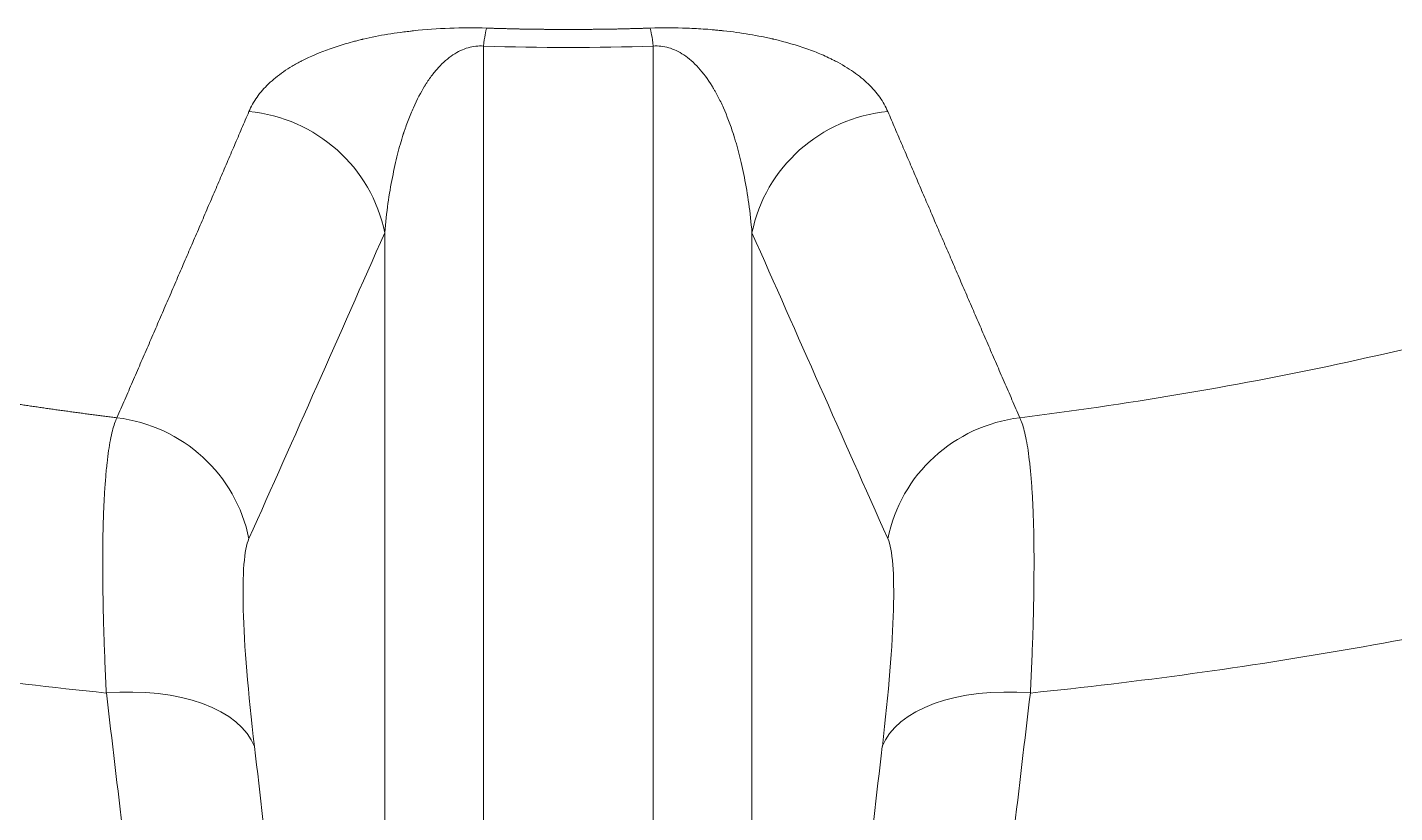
# Model space of a CAD drawing. Header units: millimetres. Extents: x 4664 to 8864, y -38 to 2932.
# Drawn here: x 7917.31 to 7929.1, y 2174.81 to 2181.58 of the extents above; entities that cross this region are included whole.
import ezdxf

# ---------------------------------------------------------------- set-up
doc = ezdxf.new("R2010")
doc.units = ezdxf.units.MM

msp = doc.modelspace()

# ---------------------------------------------------------------- linework, layer by layer
at = {"lineweight": 5}
for p, q in [((7921.24, 2167.926), (7921.24, 2181.422)), ((7922.705, 2181.422), (7922.705, 2167.926)), ((7920.389, 2179.812), (7920.389, 2167.744)), ((7923.556, 2167.744), (7923.556, 2179.812))]:
    msp.add_line(p, q, dxfattribs=at)
for centre, major_axis, ratio, start_param, end_param in [((7921.24, 2180.291), (-0.041, -1.305), 0.053788, 3.316381, 3.666029), ((7922.705, 2180.291), (0.041, -1.305), 0.053788, 2.617157, 2.966804), ((7921.973, 2207.38), (0, 25.97), 0.952222, 3.111973, 3.171212), ((7919.112, 2179.575), (1.195, -0.527), 0.983038, 0.606425, 1.898438), ((7924.833, 2179.575), (-1.195, -0.527), 0.983038, 4.384748, 5.67676), ((7917.941, 2176.938), (-1.192, 0.533), 0.983264, 3.752663, 5.019753), ((7926.004, 2176.938), (-1.192, -0.533), 0.983264, 4.405025, 5.672115), ((7917.988, 2175.145), (-1.297, -0.152), 0.532307, 3.265384, 4.649943), ((7925.957, 2175.145), (-1.297, 0.152), 0.532307, 4.774835, 6.159394), ((7904.171, 2214.181), (-13.664, 71.655), 0.105061, 4.107487, 4.127942), ((7939.774, 2214.181), (13.664, 71.655), 0.105061, 2.155243, 2.175698), ((7905.448, 2214.417), (-13.659, 72.961), 0.10331, 4.108181, 4.128636), ((7938.497, 2214.417), (13.659, 72.961), 0.10331, 2.154549, 2.175004)]:
    msp.add_ellipse(centre, major_axis=major_axis, ratio=ratio, start_param=start_param, end_param=end_param, dxfattribs=at)
for points, knots in [([(7919.218, 2180.857), (7919.236, 2180.9), (7919.283, 2180.984), (7919.383, 2181.098), (7919.468, 2181.167), (7919.54, 2181.217), (7919.577, 2181.241), (7919.624, 2181.268), (7919.648, 2181.281), (7919.661, 2181.287), (7919.667, 2181.291), (7919.67, 2181.292), (7919.671, 2181.293), (7919.672, 2181.294), (7919.673, 2181.294), (7919.673, 2181.294), (7919.673, 2181.294), (7919.673, 2181.294), (7919.673, 2181.294), (7919.673, 2181.294), (7919.673, 2181.294), (7919.673, 2181.294), (7919.749, 2181.333), (7919.831, 2181.368), (7919.963, 2181.415), (7920.009, 2181.43), (7920.08, 2181.45), (7920.116, 2181.46), (7920.16, 2181.471), (7920.182, 2181.477), (7920.193, 2181.479), (7920.198, 2181.481), (7920.201, 2181.481), (7920.202, 2181.481), (7920.203, 2181.482), (7920.203, 2181.482), (7920.204, 2181.482), (7920.204, 2181.482), (7920.204, 2181.482), (7920.204, 2181.482), (7920.204, 2181.482), (7920.204, 2181.482), (7920.272, 2181.498), (7920.343, 2181.512), (7920.451, 2181.53), (7920.506, 2181.538), (7920.572, 2181.546), (7920.605, 2181.55), (7920.622, 2181.552), (7920.63, 2181.553), (7920.634, 2181.554), (7920.636, 2181.554), (7920.637, 2181.554), (7920.638, 2181.554), (7920.638, 2181.554), (7920.638, 2181.554), (7920.638, 2181.554), (7920.638, 2181.554), (7920.638, 2181.554), (7920.638, 2181.554), (7920.843, 2181.576), (7921.053, 2181.583), (7921.268, 2181.577)], [0, 0, 0, 0, 0.125, 0.25, 0.375, 0.375, 0.4375, 0.46875, 0.484375, 0.492188, 0.496094, 0.498047, 0.499023, 0.499512, 0.499756, 0.499878, 0.499939, 0.499969, 0.499985, 0.499992, 0.499992, 0.5, 0.5, 0.625, 0.625, 0.6875, 0.6875, 0.71875, 0.734375, 0.742188, 0.746094, 0.748047, 0.749023, 0.749512, 0.749756, 0.749878, 0.749939, 0.749969, 0.749985, 0.749992, 0.749992, 0.75, 0.75, 0.8125, 0.8125, 0.84375, 0.859375, 0.867188, 0.871094, 0.873047, 0.874023, 0.874512, 0.874756, 0.874878, 0.874939, 0.874969, 0.874985, 0.874992, 0.874992, 0.875, 0.875, 1, 1, 1, 1]), ([(7921.268, 2181.577), (7921.273, 2181.576), (7921.283, 2181.576), (7921.297, 2181.576), (7921.312, 2181.575), (7921.327, 2181.575), (7921.341, 2181.574), (7921.356, 2181.574), (7921.371, 2181.574), (7921.385, 2181.573), (7921.4, 2181.573), (7921.415, 2181.572), (7921.429, 2181.572), (7921.444, 2181.572), (7921.459, 2181.571), (7921.473, 2181.571), (7921.488, 2181.571), (7921.503, 2181.57), (7921.517, 2181.57), (7921.532, 2181.57), (7921.547, 2181.569), (7921.561, 2181.569), (7921.576, 2181.569), (7921.591, 2181.569), (7921.606, 2181.568), (7921.62, 2181.568), (7921.635, 2181.568), (7921.65, 2181.568), (7921.664, 2181.568), (7921.679, 2181.567), (7921.694, 2181.567), (7921.708, 2181.567), (7921.723, 2181.567), (7921.738, 2181.567), (7921.752, 2181.567), (7921.767, 2181.566), (7921.782, 2181.566), (7921.796, 2181.566), (7921.811, 2181.566), (7921.826, 2181.566), (7921.84, 2181.566), (7921.855, 2181.566), (7921.87, 2181.566), (7921.884, 2181.566), (7921.899, 2181.566), (7921.914, 2181.566), (7921.928, 2181.565), (7921.943, 2181.565), (7921.958, 2181.565), (7921.973, 2181.565), (7921.987, 2181.565), (7922.002, 2181.565), (7922.017, 2181.565), (7922.031, 2181.566), (7922.046, 2181.566), (7922.061, 2181.566), (7922.075, 2181.566), (7922.09, 2181.566), (7922.105, 2181.566), (7922.119, 2181.566), (7922.134, 2181.566), (7922.149, 2181.566), (7922.163, 2181.566), (7922.178, 2181.566), (7922.193, 2181.567), (7922.207, 2181.567), (7922.222, 2181.567), (7922.237, 2181.567), (7922.251, 2181.567), (7922.266, 2181.567), (7922.281, 2181.568), (7922.295, 2181.568), (7922.31, 2181.568), (7922.325, 2181.568), (7922.34, 2181.568), (7922.354, 2181.569), (7922.369, 2181.569), (7922.384, 2181.569), (7922.398, 2181.569), (7922.413, 2181.57), (7922.428, 2181.57), (7922.442, 2181.57), (7922.457, 2181.571), (7922.472, 2181.571), (7922.486, 2181.571), (7922.501, 2181.572), (7922.516, 2181.572), (7922.53, 2181.572), (7922.545, 2181.573), (7922.56, 2181.573), (7922.574, 2181.574), (7922.589, 2181.574), (7922.604, 2181.574), (7922.618, 2181.575), (7922.633, 2181.575), (7922.648, 2181.576), (7922.662, 2181.576), (7922.672, 2181.576), (7922.677, 2181.577)], [0, 0, 0, 0, 0.010427, 0.020853, 0.031279, 0.041703, 0.052128, 0.062552, 0.072975, 0.083397, 0.093819, 0.104241, 0.114662, 0.125082, 0.135502, 0.145922, 0.156341, 0.16676, 0.177178, 0.187596, 0.198013, 0.20843, 0.218847, 0.229263, 0.239679, 0.250094, 0.260509, 0.270924, 0.281339, 0.291753, 0.302167, 0.312581, 0.322995, 0.333408, 0.343821, 0.354234, 0.364646, 0.375059, 0.385471, 0.395883, 0.406295, 0.416707, 0.427119, 0.437531, 0.447943, 0.458354, 0.468766, 0.479177, 0.489589, 0.5, 0.510411, 0.520823, 0.531234, 0.541646, 0.552057, 0.562469, 0.572881, 0.583293, 0.593705, 0.604117, 0.614529, 0.624941, 0.635354, 0.645766, 0.656179, 0.666592, 0.677005, 0.687419, 0.697833, 0.708247, 0.718661, 0.729076, 0.739491, 0.749906, 0.760321, 0.770737, 0.781153, 0.79157, 0.801987, 0.812404, 0.822822, 0.83324, 0.843659, 0.854078, 0.864498, 0.874918, 0.885338, 0.895759, 0.906181, 0.916603, 0.927025, 0.937448, 0.947872, 0.958297, 0.968721, 0.979147, 0.989573, 1, 1, 1, 1]), ([(7922.677, 2181.577), (7922.785, 2181.58), (7922.892, 2181.58), (7923.05, 2181.574), (7923.129, 2181.57), (7923.22, 2181.563), (7923.265, 2181.558), (7923.288, 2181.556), (7923.299, 2181.555), (7923.305, 2181.554), (7923.307, 2181.554), (7923.309, 2181.554), (7923.31, 2181.554), (7923.31, 2181.554), (7923.31, 2181.554), (7923.31, 2181.554), (7923.31, 2181.554), (7923.31, 2181.554), (7923.31, 2181.554), (7923.387, 2181.545), (7923.461, 2181.535), (7923.57, 2181.517), (7923.623, 2181.507), (7923.685, 2181.495), (7923.715, 2181.488), (7923.73, 2181.484), (7923.738, 2181.483), (7923.741, 2181.482), (7923.743, 2181.481), (7923.744, 2181.481), (7923.745, 2181.481), (7923.745, 2181.481), (7923.745, 2181.481), (7923.745, 2181.481), (7923.745, 2181.481), (7923.745, 2181.481), (7923.745, 2181.481), (7923.846, 2181.457), (7923.941, 2181.43), (7924.073, 2181.383), (7924.116, 2181.366), (7924.177, 2181.34), (7924.207, 2181.326), (7924.241, 2181.31), (7924.258, 2181.301), (7924.266, 2181.297), (7924.271, 2181.295), (7924.273, 2181.294), (7924.274, 2181.293), (7924.274, 2181.293), (7924.275, 2181.293), (7924.275, 2181.293), (7924.275, 2181.293), (7924.275, 2181.293), (7924.275, 2181.293), (7924.275, 2181.293), (7924.275, 2181.293), (7924.331, 2181.263), (7924.436, 2181.201), (7924.563, 2181.097), (7924.662, 2180.983), (7924.709, 2180.9), (7924.727, 2180.857)], [0, 0, 0, 0, 0.0625, 0.0625, 0.09375, 0.109375, 0.117188, 0.121094, 0.123047, 0.124023, 0.124512, 0.124756, 0.124878, 0.124939, 0.124969, 0.124985, 0.124992, 0.124992, 0.125, 0.125, 0.1875, 0.1875, 0.21875, 0.234375, 0.242188, 0.246094, 0.248047, 0.249023, 0.249512, 0.249756, 0.249878, 0.249939, 0.249969, 0.249985, 0.249992, 0.249992, 0.25, 0.25, 0.375, 0.375, 0.4375, 0.4375, 0.46875, 0.484375, 0.492188, 0.496094, 0.498047, 0.499023, 0.499512, 0.499756, 0.499878, 0.499939, 0.499969, 0.499985, 0.499992, 0.499992, 0.5, 0.5, 0.625, 0.75, 0.875, 1, 1, 1, 1]), ([(7907.405, 2181.492), (7907.413, 2181.488), (7907.429, 2181.48), (7907.453, 2181.468), (7907.477, 2181.456), (7907.501, 2181.444), (7907.525, 2181.431), (7907.549, 2181.419), (7907.573, 2181.407), (7907.597, 2181.396), (7907.621, 2181.384), (7907.645, 2181.372), (7907.669, 2181.36), (7907.693, 2181.348), (7907.716, 2181.336), (7907.74, 2181.324), (7907.764, 2181.313), (7907.788, 2181.301), (7907.812, 2181.289), (7907.836, 2181.277), (7907.86, 2181.266), (7907.884, 2181.254), (7907.907, 2181.243), (7907.931, 2181.231), (7907.955, 2181.22), (7907.979, 2181.208), (7908.003, 2181.197), (7908.026, 2181.185), (7908.05, 2181.174), (7908.074, 2181.162), (7908.098, 2181.151), (7908.121, 2181.14), (7908.145, 2181.128), (7908.169, 2181.117), (7908.192, 2181.106), (7908.216, 2181.094), (7908.24, 2181.083), (7908.263, 2181.072), (7908.287, 2181.061), (7908.311, 2181.05), (7908.334, 2181.039), (7908.358, 2181.028), (7908.382, 2181.017), (7908.405, 2181.006), (7908.429, 2180.995), (7908.452, 2180.984), (7908.476, 2180.973), (7908.5, 2180.962), (7908.523, 2180.951), (7908.547, 2180.94), (7908.57, 2180.929), (7908.594, 2180.919), (7908.617, 2180.908), (7908.641, 2180.897), (7908.664, 2180.886), (7908.688, 2180.876), (7908.711, 2180.865), (7908.735, 2180.854), (7908.758, 2180.844), (7908.782, 2180.833), (7908.805, 2180.823), (7908.828, 2180.812), (7908.852, 2180.802), (7908.875, 2180.791), (7908.899, 2180.781), (7908.922, 2180.77), (7908.945, 2180.76), (7908.969, 2180.75), (7908.992, 2180.739), (7909.015, 2180.729), (7909.039, 2180.719), (7909.062, 2180.708), (7909.085, 2180.698), (7909.109, 2180.688), (7909.132, 2180.678), (7909.155, 2180.668), (7909.178, 2180.658), (7909.202, 2180.647), (7909.225, 2180.637), (7909.248, 2180.627), (7909.271, 2180.617), (7909.295, 2180.607), (7909.318, 2180.597), (7909.341, 2180.587), (7909.364, 2180.577), (7909.387, 2180.568), (7909.41, 2180.558), (7909.433, 2180.548), (7909.457, 2180.538), (7909.48, 2180.528), (7909.503, 2180.519), (7909.526, 2180.509), (7909.549, 2180.499), (7909.572, 2180.489), (7909.595, 2180.48), (7909.618, 2180.47), (7909.641, 2180.461), (7909.664, 2180.451), (7909.687, 2180.441), (7909.71, 2180.432), (7909.733, 2180.422), (7909.756, 2180.413), (7909.779, 2180.403), (7909.802, 2180.394), (7909.825, 2180.385), (7909.848, 2180.375), (7909.87, 2180.366), (7909.893, 2180.357), (7910.085, 2180.279), (7910.444, 2180.136), (7910.972, 2179.938), (7911.499, 2179.75), (7912.022, 2179.573), (7912.387, 2179.457), (7912.593, 2179.393), (7912.64, 2179.379), (7912.687, 2179.364), (7912.734, 2179.35), (7912.781, 2179.336), (7912.828, 2179.322), (7912.875, 2179.308), (7912.922, 2179.294), (7912.969, 2179.28), (7913.016, 2179.266), (7913.063, 2179.252), (7913.11, 2179.239), (7913.157, 2179.225), (7913.204, 2179.212), (7913.251, 2179.198), (7913.298, 2179.185), (7913.345, 2179.172), (7913.392, 2179.159), (7913.439, 2179.145), (7913.486, 2179.132), (7913.533, 2179.119), (7913.58, 2179.107), (7913.626, 2179.094), (7913.673, 2179.081), (7913.72, 2179.068), (7913.767, 2179.056), (7913.814, 2179.043), (7913.861, 2179.031), (7913.908, 2179.019), (7913.955, 2179.007), (7914.002, 2178.994), (7914.048, 2178.982), (7914.095, 2178.97), (7914.142, 2178.958), (7914.189, 2178.946), (7914.236, 2178.935), (7914.283, 2178.923), (7914.329, 2178.911), (7914.376, 2178.9), (7914.423, 2178.888), (7914.47, 2178.877), (7914.517, 2178.866), (7914.563, 2178.854), (7914.61, 2178.843), (7914.657, 2178.832), (7914.704, 2178.821), (7914.75, 2178.81), (7914.797, 2178.799), (7914.844, 2178.788), (7914.89, 2178.778), (7914.937, 2178.767), (7914.984, 2178.757), (7915.03, 2178.746), (7915.077, 2178.736), (7915.124, 2178.725), (7915.17, 2178.715), (7915.217, 2178.705), (7915.263, 2178.695), (7915.31, 2178.685), (7915.357, 2178.675), (7915.403, 2178.665), (7915.45, 2178.655), (7915.496, 2178.645), (7915.543, 2178.636), (7915.589, 2178.626), (7915.636, 2178.617), (7915.682, 2178.607), (7915.729, 2178.598), (7915.775, 2178.589), (7915.822, 2178.579), (7915.868, 2178.57), (7915.915, 2178.561), (7915.961, 2178.552), (7916.007, 2178.543), (7916.054, 2178.534), (7916.1, 2178.526), (7916.147, 2178.517), (7916.193, 2178.508), (7916.239, 2178.5), (7916.286, 2178.491), (7916.332, 2178.483), (7916.378, 2178.474), (7916.424, 2178.466), (7916.471, 2178.458), (7916.517, 2178.45), (7916.563, 2178.442), (7916.609, 2178.434), (7916.656, 2178.426), (7916.702, 2178.418), (7916.748, 2178.41), (7916.794, 2178.403), (7916.84, 2178.395), (7916.886, 2178.388), (7916.932, 2178.38), (7916.979, 2178.373), (7917.025, 2178.365), (7917.071, 2178.358), (7917.117, 2178.351), (7917.163, 2178.344), (7917.209, 2178.337), (7917.255, 2178.33), (7917.301, 2178.323), (7917.347, 2178.316), (7917.393, 2178.31), (7917.439, 2178.303), (7917.484, 2178.296), (7917.53, 2178.29), (7917.576, 2178.283), (7917.622, 2178.277), (7917.668, 2178.271), (7917.714, 2178.264), (7917.759, 2178.258), (7917.805, 2178.252), (7917.851, 2178.246), (7917.897, 2178.24), (7917.942, 2178.234), (7917.988, 2178.228), (7918.034, 2178.223), (7918.064, 2178.219), (7918.079, 2178.217)], [0, 0, 0, 0, 0.002443, 0.004884, 0.007322, 0.009759, 0.012193, 0.014626, 0.017056, 0.019484, 0.02191, 0.024334, 0.026756, 0.029176, 0.031594, 0.03401, 0.036423, 0.038835, 0.041244, 0.043651, 0.046056, 0.048459, 0.05086, 0.053259, 0.055656, 0.058051, 0.060443, 0.062834, 0.065222, 0.067608, 0.069992, 0.072374, 0.074754, 0.077132, 0.079508, 0.081882, 0.084253, 0.086623, 0.08899, 0.091356, 0.093719, 0.09608, 0.098439, 0.100796, 0.103151, 0.105503, 0.107854, 0.110202, 0.112549, 0.114893, 0.117235, 0.119576, 0.121914, 0.12425, 0.126583, 0.128915, 0.131245, 0.133572, 0.135898, 0.138221, 0.140542, 0.142861, 0.145179, 0.147493, 0.149806, 0.152117, 0.154426, 0.156732, 0.159037, 0.161339, 0.163639, 0.165938, 0.168234, 0.170528, 0.172819, 0.175109, 0.177397, 0.179682, 0.181966, 0.184247, 0.186527, 0.188804, 0.191079, 0.193352, 0.195623, 0.197891, 0.200158, 0.202423, 0.204685, 0.206946, 0.209204, 0.21146, 0.213714, 0.215966, 0.218216, 0.220464, 0.22271, 0.224953, 0.227195, 0.229434, 0.231671, 0.233907, 0.23614, 0.238371, 0.2406, 0.242826, 0.245051, 0.247274, 0.249494, 0.300775, 0.351418, 0.401426, 0.4508, 0.499541, 0.503925, 0.508305, 0.512683, 0.517057, 0.521428, 0.525796, 0.530161, 0.534523, 0.538882, 0.543237, 0.54759, 0.551939, 0.556286, 0.560629, 0.564969, 0.569306, 0.573641, 0.577972, 0.582299, 0.586624, 0.590946, 0.595265, 0.59958, 0.603893, 0.608203, 0.612509, 0.616812, 0.621113, 0.62541, 0.629704, 0.633996, 0.638284, 0.642569, 0.646851, 0.65113, 0.655406, 0.659679, 0.663949, 0.668216, 0.67248, 0.676741, 0.680999, 0.685254, 0.689506, 0.693754, 0.698, 0.702243, 0.706483, 0.71072, 0.714954, 0.719184, 0.723412, 0.727637, 0.731859, 0.736078, 0.740294, 0.744507, 0.748717, 0.752924, 0.757128, 0.761329, 0.765527, 0.769722, 0.773914, 0.778103, 0.782289, 0.786472, 0.790653, 0.79483, 0.799004, 0.803176, 0.807344, 0.81151, 0.815673, 0.819832, 0.823989, 0.828143, 0.832294, 0.836442, 0.840587, 0.844729, 0.848868, 0.853005, 0.857138, 0.861269, 0.865396, 0.869521, 0.873643, 0.877762, 0.881878, 0.885991, 0.890101, 0.894209, 0.898313, 0.902415, 0.906514, 0.91061, 0.914703, 0.918793, 0.92288, 0.926965, 0.931046, 0.935125, 0.939201, 0.943274, 0.947344, 0.951412, 0.955476, 0.959538, 0.963597, 0.967653, 0.971706, 0.975757, 0.979804, 0.983849, 0.987891, 0.99193, 0.995966, 1, 1, 1, 1]), ([(7921.24, 2181.422), (7921.196, 2181.425), (7921.152, 2181.42), (7921.064, 2181.395), (7921.02, 2181.374), (7920.934, 2181.317), (7920.892, 2181.28), (7920.83, 2181.213), (7920.81, 2181.189), (7920.781, 2181.149), (7920.766, 2181.128), (7920.75, 2181.103), (7920.741, 2181.09), (7920.737, 2181.083), (7920.735, 2181.08), (7920.734, 2181.078), (7920.734, 2181.077), (7920.733, 2181.077), (7920.733, 2181.077), (7920.733, 2181.077), (7920.733, 2181.077), (7920.733, 2181.077), (7920.733, 2181.076), (7920.733, 2181.076), (7920.733, 2181.076), (7920.733, 2181.076), (7920.7, 2181.022), (7920.667, 2180.96), (7920.621, 2180.856), (7920.606, 2180.82), (7920.584, 2180.762), (7920.573, 2180.733), (7920.561, 2180.698), (7920.555, 2180.68), (7920.552, 2180.671), (7920.551, 2180.666), (7920.55, 2180.664), (7920.549, 2180.663), (7920.549, 2180.662), (7920.549, 2180.662), (7920.549, 2180.662), (7920.549, 2180.662), (7920.549, 2180.662), (7920.549, 2180.662), (7920.549, 2180.661), (7920.549, 2180.661), (7920.549, 2180.661), (7920.532, 2180.608), (7920.515, 2180.551), (7920.484, 2180.427), (7920.469, 2180.36), (7920.441, 2180.219), (7920.428, 2180.144), (7920.406, 2179.985), (7920.396, 2179.9), (7920.389, 2179.812)], [0, 0, 0, 0, 0.0625, 0.0625, 0.125, 0.125, 0.1875, 0.1875, 0.21875, 0.21875, 0.234375, 0.242187, 0.246094, 0.248047, 0.249023, 0.249512, 0.249756, 0.249878, 0.249939, 0.249969, 0.249985, 0.249992, 0.249996, 0.249998, 0.249998, 0.25, 0.25, 0.375, 0.375, 0.4375, 0.4375, 0.46875, 0.484375, 0.492187, 0.496094, 0.498047, 0.499023, 0.499512, 0.499756, 0.499878, 0.499939, 0.499969, 0.499985, 0.499992, 0.499996, 0.499996, 0.5, 0.5, 0.625, 0.625, 0.75, 0.75, 0.875, 0.875, 1, 1, 1, 1]), ([(7923.556, 2179.812), (7923.549, 2179.9), (7923.539, 2179.984), (7923.517, 2180.143), (7923.504, 2180.219), (7923.477, 2180.36), (7923.462, 2180.426), (7923.438, 2180.519), (7923.43, 2180.549), (7923.417, 2180.592), (7923.411, 2180.613), (7923.404, 2180.637), (7923.4, 2180.649), (7923.398, 2180.655), (7923.397, 2180.658), (7923.397, 2180.659), (7923.396, 2180.66), (7923.396, 2180.661), (7923.396, 2180.661), (7923.396, 2180.661), (7923.396, 2180.661), (7923.396, 2180.661), (7923.396, 2180.661), (7923.396, 2180.661), (7923.396, 2180.661), (7923.396, 2180.661), (7923.369, 2180.745), (7923.34, 2180.821), (7923.294, 2180.925), (7923.278, 2180.957), (7923.254, 2181.004), (7923.241, 2181.026), (7923.227, 2181.051), (7923.22, 2181.064), (7923.216, 2181.07), (7923.214, 2181.073), (7923.213, 2181.074), (7923.213, 2181.075), (7923.213, 2181.075), (7923.212, 2181.076), (7923.212, 2181.076), (7923.212, 2181.076), (7923.212, 2181.076), (7923.212, 2181.076), (7923.212, 2181.076), (7923.212, 2181.076), (7923.212, 2181.076), (7923.212, 2181.076), (7923.175, 2181.137), (7923.135, 2181.19), (7923.054, 2181.28), (7923.011, 2181.317), (7922.925, 2181.374), (7922.882, 2181.395), (7922.793, 2181.42), (7922.749, 2181.425), (7922.705, 2181.422)], [0, 0, 0, 0, 0.125, 0.125, 0.25, 0.25, 0.375, 0.375, 0.4375, 0.4375, 0.46875, 0.484375, 0.492187, 0.496094, 0.498047, 0.499023, 0.499512, 0.499756, 0.499878, 0.499939, 0.499969, 0.499985, 0.499992, 0.499996, 0.499996, 0.5, 0.5, 0.625, 0.625, 0.6875, 0.6875, 0.71875, 0.734375, 0.742187, 0.746094, 0.748047, 0.749023, 0.749512, 0.749756, 0.749878, 0.749939, 0.749969, 0.749985, 0.749992, 0.749996, 0.749998, 0.749998, 0.75, 0.75, 0.8125, 0.8125, 0.875, 0.875, 0.9375, 0.9375, 1, 1, 1, 1]), ([(7925.866, 2178.217), (7926.317, 2178.273), (7926.772, 2178.339), (7927.685, 2178.493), (7928.145, 2178.58), (7929.066, 2178.777), (7929.529, 2178.886), (7930.225, 2179.068), (7930.457, 2179.131), (7930.805, 2179.23), (7930.98, 2179.281), (7931.183, 2179.342), (7931.285, 2179.373), (7931.336, 2179.388), (7931.361, 2179.396), (7931.374, 2179.4), (7931.38, 2179.402), (7931.383, 2179.403), (7931.385, 2179.403), (7931.386, 2179.404), (7931.386, 2179.404), (7931.386, 2179.404), (7931.386, 2179.404), (7931.387, 2179.404), (7931.387, 2179.404), (7931.799, 2179.531), (7932.217, 2179.67), (7933.061, 2179.969), (7933.488, 2180.13), (7934.349, 2180.476), (7934.783, 2180.661), (7935.658, 2181.057), (7936.098, 2181.268), (7936.54, 2181.492)], [0, 0, 0, 0, 0.125, 0.125, 0.25, 0.25, 0.375, 0.375, 0.4375, 0.4375, 0.46875, 0.484375, 0.492187, 0.496094, 0.498047, 0.499023, 0.499512, 0.499756, 0.499878, 0.499939, 0.499969, 0.499985, 0.499992, 0.499992, 0.5, 0.5, 0.625, 0.625, 0.75, 0.75, 0.875, 0.875, 1, 1, 1, 1]), ([(7918.079, 2178.217), (7918.091, 2178.243), (7918.113, 2178.295), (7918.147, 2178.372), (7918.181, 2178.45), (7918.214, 2178.527), (7918.248, 2178.604), (7918.281, 2178.682), (7918.315, 2178.759), (7918.348, 2178.835), (7918.381, 2178.912), (7918.414, 2178.989), (7918.447, 2179.065), (7918.48, 2179.141), (7918.513, 2179.217), (7918.546, 2179.293), (7918.579, 2179.369), (7918.611, 2179.445), (7918.644, 2179.521), (7918.676, 2179.596), (7918.709, 2179.671), (7918.741, 2179.746), (7918.774, 2179.821), (7918.806, 2179.896), (7918.838, 2179.971), (7918.87, 2180.046), (7918.902, 2180.12), (7918.934, 2180.194), (7918.966, 2180.269), (7918.997, 2180.343), (7919.029, 2180.417), (7919.061, 2180.49), (7919.092, 2180.564), (7919.124, 2180.637), (7919.155, 2180.711), (7919.186, 2180.784), (7919.207, 2180.833), (7919.218, 2180.857)], [0, 0, 0, 0, 0.029594, 0.059127, 0.088601, 0.118014, 0.147367, 0.17666, 0.205893, 0.235066, 0.264179, 0.293231, 0.322223, 0.351156, 0.380028, 0.40884, 0.437592, 0.466283, 0.494915, 0.523486, 0.551998, 0.580449, 0.60884, 0.637171, 0.665441, 0.693652, 0.721803, 0.749893, 0.777923, 0.805893, 0.833803, 0.861653, 0.889443, 0.917172, 0.944842, 0.972451, 1, 1, 1, 1]), ([(7924.727, 2180.857), (7924.738, 2180.833), (7924.759, 2180.784), (7924.79, 2180.711), (7924.821, 2180.637), (7924.853, 2180.564), (7924.884, 2180.49), (7924.916, 2180.417), (7924.948, 2180.343), (7924.979, 2180.269), (7925.011, 2180.194), (7925.043, 2180.12), (7925.075, 2180.046), (7925.107, 2179.971), (7925.139, 2179.896), (7925.171, 2179.821), (7925.204, 2179.746), (7925.236, 2179.671), (7925.269, 2179.596), (7925.301, 2179.521), (7925.334, 2179.445), (7925.366, 2179.369), (7925.399, 2179.293), (7925.432, 2179.217), (7925.465, 2179.141), (7925.498, 2179.065), (7925.531, 2178.989), (7925.564, 2178.912), (7925.597, 2178.835), (7925.631, 2178.759), (7925.664, 2178.682), (7925.697, 2178.604), (7925.731, 2178.527), (7925.764, 2178.45), (7925.798, 2178.372), (7925.832, 2178.295), (7925.854, 2178.243), (7925.866, 2178.217)], [0, 0, 0, 0, 0.027549, 0.055158, 0.082828, 0.110557, 0.138347, 0.166197, 0.194107, 0.222077, 0.250107, 0.278197, 0.306348, 0.334559, 0.362829, 0.39116, 0.419551, 0.448002, 0.476514, 0.505085, 0.533717, 0.562408, 0.59116, 0.619972, 0.648844, 0.677777, 0.706769, 0.735821, 0.764934, 0.794107, 0.82334, 0.852633, 0.881986, 0.911399, 0.940873, 0.970406, 1, 1, 1, 1]), ([(7917.988, 2175.843), (7917.522, 2175.891), (7916.592, 2176.002), (7915.202, 2176.219), (7914.278, 2176.397), (7913.587, 2176.543), (7913.356, 2176.594), (7913.011, 2176.674), (7912.839, 2176.714), (7912.638, 2176.763), (7912.537, 2176.788), (7912.487, 2176.8), (7912.462, 2176.806), (7912.449, 2176.809), (7912.443, 2176.811), (7912.44, 2176.812), (7912.438, 2176.812), (7912.438, 2176.812), (7912.437, 2176.812), (7912.437, 2176.813), (7911.987, 2176.925), (7911.091, 2177.165), (7909.756, 2177.573), (7908.432, 2178.031), (7907.556, 2178.368), (7907.12, 2178.545)], [0, 0, 0, 0, 0.125, 0.25, 0.375, 0.375, 0.4375, 0.4375, 0.46875, 0.484375, 0.492187, 0.496094, 0.498047, 0.499023, 0.499512, 0.499756, 0.499878, 0.499939, 0.499939, 0.5, 0.5, 0.625, 0.75, 0.875, 1, 1, 1, 1]), ([(7936.825, 2178.545), (7936.388, 2178.368), (7935.512, 2178.03), (7934.187, 2177.573), (7933.297, 2177.3), (7932.627, 2177.108), (7932.403, 2177.046), (7932.066, 2176.956), (7931.898, 2176.911), (7931.701, 2176.861), (7931.603, 2176.836), (7931.554, 2176.824), (7931.529, 2176.818), (7931.517, 2176.815), (7931.511, 2176.813), (7931.508, 2176.812), (7931.506, 2176.812), (7931.505, 2176.812), (7931.505, 2176.812), (7931.505, 2176.812), (7931.046, 2176.697), (7930.126, 2176.486), (7928.742, 2176.219), (7927.352, 2176.002), (7926.422, 2175.891), (7925.957, 2175.843)], [0, 0, 0, 0, 0.125, 0.25, 0.375, 0.375, 0.4375, 0.4375, 0.46875, 0.484375, 0.492188, 0.496094, 0.498047, 0.499023, 0.499512, 0.499756, 0.499878, 0.499939, 0.499939, 0.5, 0.5, 0.625, 0.75, 0.875, 1, 1, 1, 1]), ([(7917.988, 2175.843), (7917.984, 2175.932), (7917.98, 2176.018), (7917.973, 2176.185), (7917.97, 2176.265), (7917.965, 2176.419), (7917.963, 2176.493), (7917.96, 2176.636), (7917.959, 2176.704), (7917.958, 2176.834), (7917.957, 2176.896), (7917.957, 2177.014), (7917.957, 2177.07), (7917.959, 2177.176), (7917.959, 2177.227), (7917.961, 2177.298), (7917.962, 2177.321), (7917.963, 2177.355), (7917.963, 2177.371), (7917.964, 2177.39), (7917.964, 2177.4), (7917.965, 2177.404), (7917.965, 2177.407), (7917.965, 2177.408), (7917.965, 2177.408), (7917.965, 2177.409), (7917.965, 2177.409), (7917.965, 2177.409), (7917.965, 2177.409), (7917.965, 2177.409), (7917.965, 2177.409), (7917.965, 2177.409), (7917.967, 2177.463), (7917.97, 2177.514), (7917.975, 2177.612), (7917.979, 2177.658), (7917.986, 2177.746), (7917.99, 2177.787), (7917.999, 2177.864), (7918.003, 2177.9), (7918.013, 2177.967), (7918.018, 2177.998), (7918.029, 2178.055), (7918.035, 2178.081), (7918.047, 2178.128), (7918.053, 2178.149), (7918.066, 2178.186), (7918.073, 2178.203), (7918.079, 2178.217)], [0, 0, 0, 0, 0.0625, 0.0625, 0.125, 0.125, 0.1875, 0.1875, 0.25, 0.25, 0.3125, 0.3125, 0.375, 0.375, 0.4375, 0.4375, 0.46875, 0.46875, 0.484375, 0.492188, 0.496094, 0.498047, 0.499023, 0.499512, 0.499756, 0.499878, 0.499939, 0.499969, 0.499985, 0.499992, 0.499992, 0.5, 0.5, 0.5625, 0.5625, 0.625, 0.625, 0.6875, 0.6875, 0.75, 0.75, 0.8125, 0.8125, 0.875, 0.875, 0.9375, 0.9375, 1, 1, 1, 1]), ([(7925.866, 2178.217), (7925.872, 2178.203), (7925.879, 2178.186), (7925.892, 2178.149), (7925.898, 2178.128), (7925.91, 2178.081), (7925.916, 2178.055), (7925.927, 2177.998), (7925.932, 2177.967), (7925.942, 2177.9), (7925.946, 2177.864), (7925.955, 2177.786), (7925.959, 2177.745), (7925.966, 2177.658), (7925.97, 2177.611), (7925.974, 2177.538), (7925.975, 2177.513), (7925.977, 2177.474), (7925.978, 2177.455), (7925.979, 2177.432), (7925.98, 2177.42), (7925.98, 2177.414), (7925.98, 2177.411), (7925.98, 2177.41), (7925.98, 2177.409), (7925.98, 2177.409), (7925.98, 2177.408), (7925.98, 2177.408), (7925.98, 2177.408), (7925.98, 2177.408), (7925.98, 2177.408), (7925.98, 2177.408), (7925.982, 2177.366), (7925.983, 2177.321), (7925.986, 2177.226), (7925.986, 2177.175), (7925.988, 2177.069), (7925.988, 2177.013), (7925.988, 2176.895), (7925.987, 2176.833), (7925.986, 2176.703), (7925.985, 2176.635), (7925.982, 2176.493), (7925.98, 2176.419), (7925.975, 2176.265), (7925.972, 2176.184), (7925.965, 2176.018), (7925.961, 2175.932), (7925.957, 2175.843)], [0, 0, 0, 0, 0.0625, 0.0625, 0.125, 0.125, 0.1875, 0.1875, 0.25, 0.25, 0.3125, 0.3125, 0.375, 0.375, 0.4375, 0.4375, 0.46875, 0.46875, 0.484375, 0.492187, 0.496094, 0.498047, 0.499023, 0.499512, 0.499756, 0.499878, 0.499939, 0.499969, 0.499985, 0.499992, 0.499992, 0.5, 0.5, 0.5625, 0.5625, 0.625, 0.625, 0.6875, 0.6875, 0.75, 0.75, 0.8125, 0.8125, 0.875, 0.875, 0.9375, 0.9375, 1, 1, 1, 1]), ([(7919.218, 2177.175), (7919.197, 2177.128), (7919.183, 2177.053), (7919.167, 2176.848), (7919.165, 2176.716), (7919.177, 2176.253), (7919.211, 2175.849), (7919.265, 2175.381)], [0, 0, 0, 0, 0.25, 0.25, 0.5, 0.5, 1, 1, 1, 1]), ([(7924.68, 2175.381), (7924.735, 2175.849), (7924.768, 2176.253), (7924.78, 2176.715), (7924.778, 2176.847), (7924.762, 2177.053), (7924.748, 2177.128), (7924.727, 2177.175)], [0, 0, 0, 0, 0.5, 0.5, 0.75, 0.75, 1, 1, 1, 1])]:
    msp.add_open_spline(points, degree=3, knots=knots, dxfattribs=at)
for points in [[(7920.389, 2179.812), (7919.999, 2178.929), (7919.609, 2178.05), (7919.218, 2177.175)], [(7924.727, 2177.175), (7924.336, 2178.05), (7923.946, 2178.929), (7923.556, 2179.812)]]:
    msp.add_open_spline(points, degree=3, dxfattribs=at)

doc.saveas('drawing.dxf')
